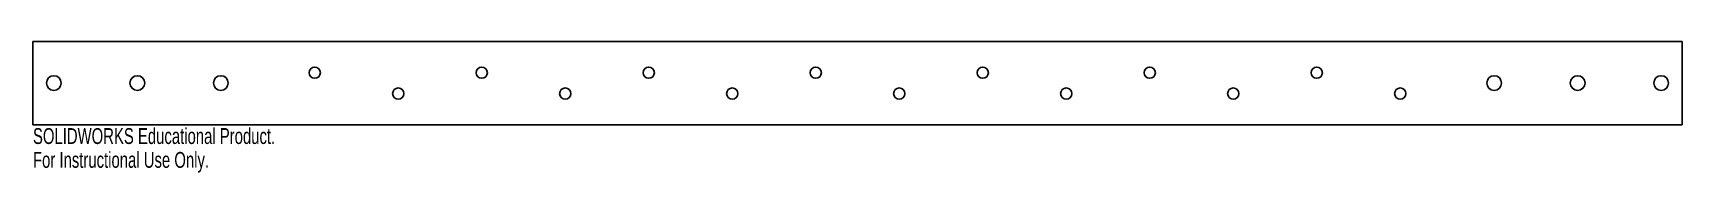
# Model space of a CAD drawing. Header units: inches. Extents: x -19.8 to 0, y -1.1 to 0.5.
import ezdxf

# ---------------------------------------------------------------- set-up
doc = ezdxf.new("R2010")
doc.units = ezdxf.units.IN
doc.header["$MEASUREMENT"] = 0
doc.styles.add('SLDTEXTSTYLE0', font='TXT', dxfattribs={"width": 0.7})

msp = doc.modelspace()

# ---------------------------------------------------------------- linework, layer by layer
at = {"color": 7, "linetype": 'Continuous', "lineweight": 25}
for p, q in [((-19.75, -0.5), (-19.75, 0.5)), ((-19.75, 0.5), (0, 0.5)), ((0, -0.5), (0, 0.5)), ((-19.75, -0.5), (0, -0.5))]:
    msp.add_line(p, q, dxfattribs=at)
for centre, radius in [((-19.5, 0), 0.0885), ((-18.5, 0), 0.0885), ((-17.5, 0), 0.0885), ((-16.375, 0.125), 0.0675), ((-14.375, 0.125), 0.0675), ((-12.375, 0.125), 0.0675), ((-10.375, 0.125), 0.0675), ((-8.375, 0.125), 0.0675), ((-6.375, 0.125), 0.0675), ((-4.375, 0.125), 0.0675), ((-2.25, 0), 0.0885), ((-1.25, 0), 0.0885), ((-0.25, 0), 0.0885), ((-15.375, -0.125), 0.0675), ((-13.375, -0.125), 0.0675), ((-11.375, -0.125), 0.0675), ((-9.375, -0.125), 0.0675), ((-7.375, -0.125), 0.0675), ((-5.375, -0.125), 0.0675), ((-3.375, -0.125), 0.0675)]:
    msp.add_circle(centre, radius, dxfattribs=at)

# ---------------------------------------------------------------- texts
at = {"color": 7, "linetype": 'Continuous', "char_height": 0.1903, "attachment_point": 1, "style": 'SLDTEXTSTYLE0'}
for s, insert in [('SOLIDWORKS Educational Product.', (-19.75, -0.54)), ('For Instructional Use Only.', (-19.75, -0.826))]:
    msp.add_mtext(s, dxfattribs=dict(at, insert=insert))

doc.saveas('drawing.dxf')
